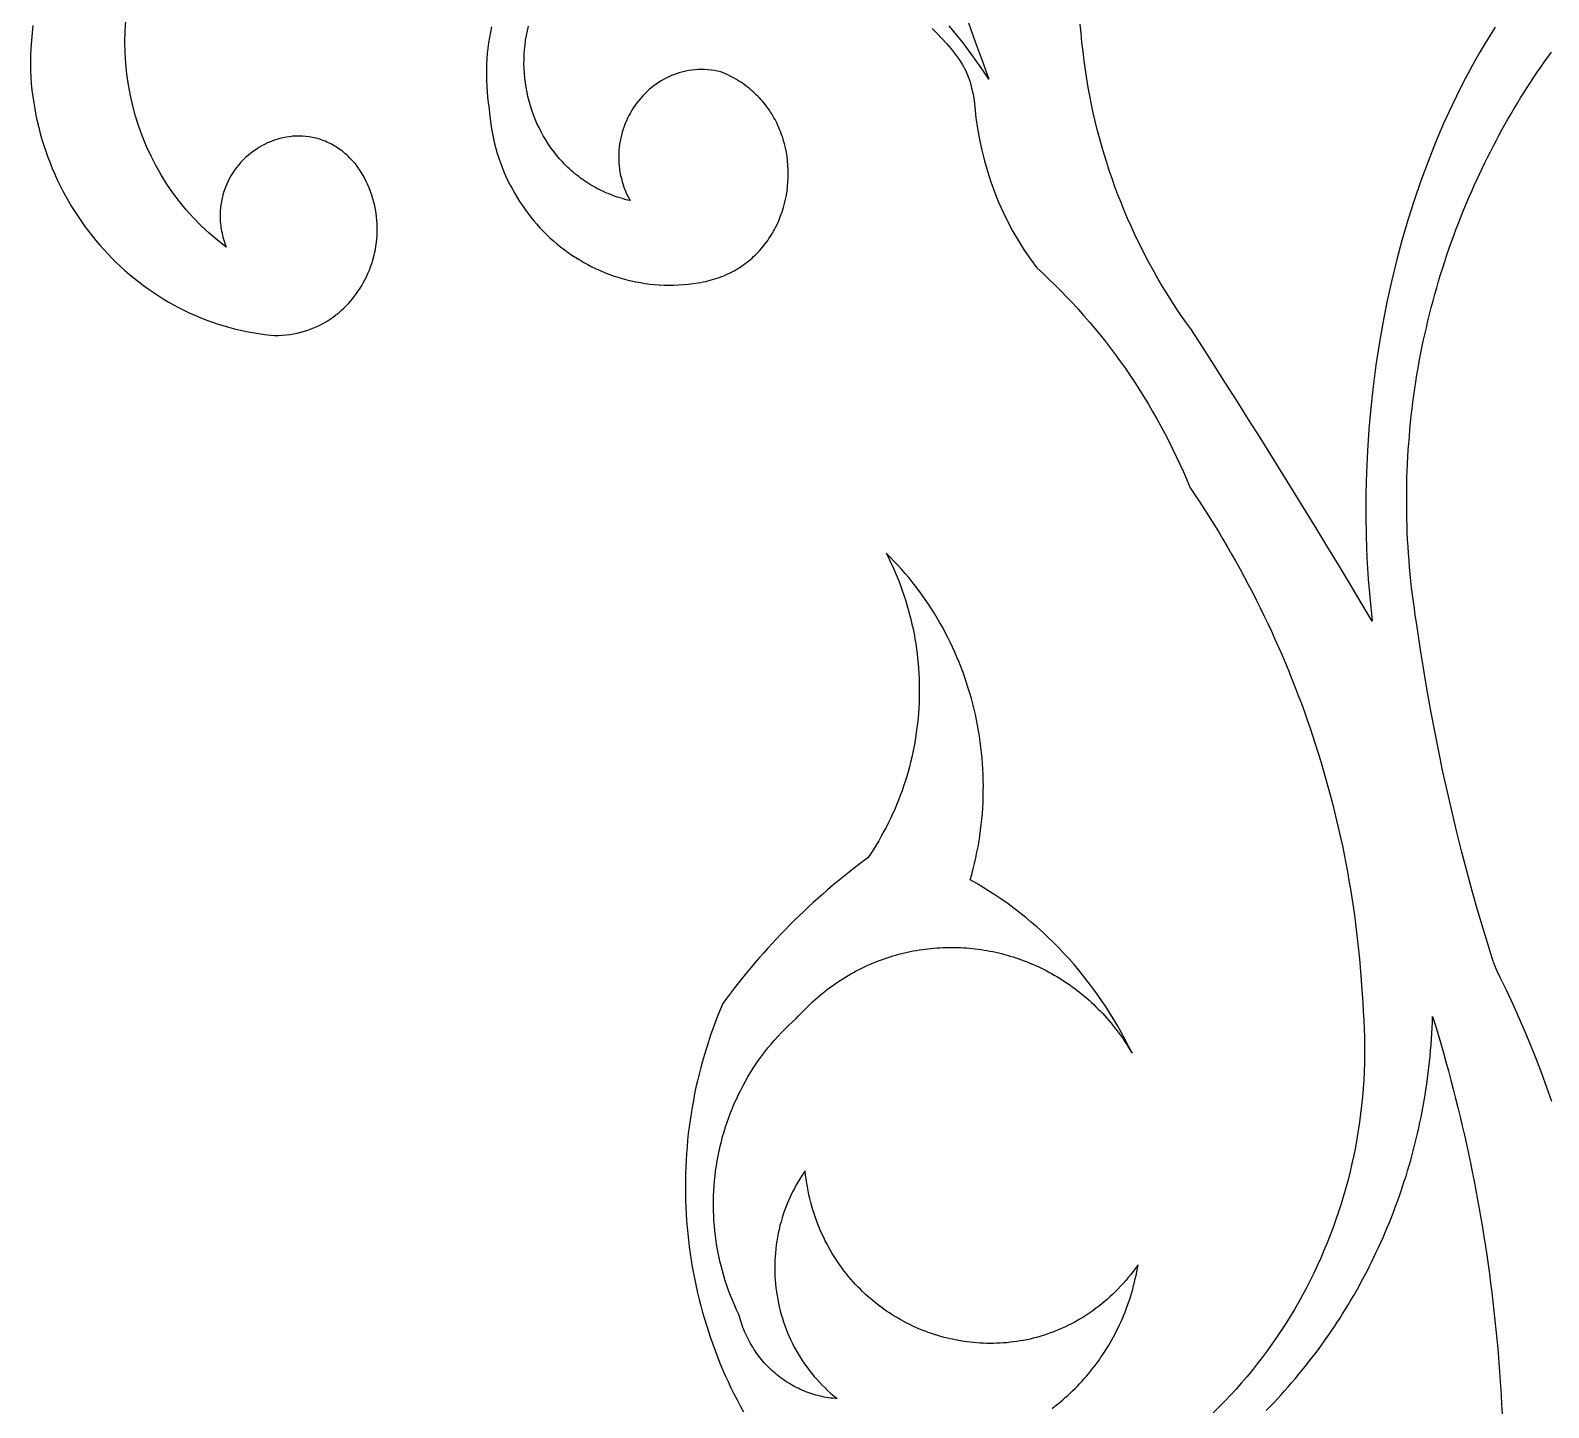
# Model space of a CAD drawing. Extents: x -425 to 425, y -1100 to 1100.
# Drawn here: x -201.5 to 75.6, y 27.7 to 279.1 of the extents above; entities that cross this region are included whole.
import ezdxf

# ---------------------------------------------------------------- set-up
doc = ezdxf.new("R2010")
doc.units = 0
doc.layers.add('LAYER_1', color=18, linetype='CONTINUOUS')

msp = doc.modelspace()

# ---------------------------------------------------------------- linework, layer by layer
at = {"layer": 'LAYER_1'}
for points in [[(-201.06, 280.02), (-201.21, 278.66), (-201.33, 277.28), (-201.42, 275.9), (-201.48, 274.52), (-201.51, 273.12), (-201.52, 272.42), (-201.51, 271.72), (-201.44, 270.55), (-201.35, 269.37), (-201.23, 268.21), (-201.08, 267.05), (-200.91, 265.91), (-200.72, 264.77), (-200.5, 263.64), (-200.26, 262.52), (-199.99, 261.4), (-199.71, 260.3), (-199.4, 259.21), (-199.06, 258.13), (-198.71, 257.05), (-198.33, 255.99), (-197.93, 254.94), (-197.51, 253.9), (-197.07, 252.88), (-196.61, 251.86), (-196.13, 250.86), (-195.63, 249.87), (-195.1, 248.89), (-194.56, 247.93), (-194, 246.98), (-193.42, 246.05), (-192.82, 245.12), (-192.2, 244.22), (-191.57, 243.32), (-190.91, 242.45), (-190.24, 241.58), (-189.55, 240.74), (-188.84, 239.91), (-188.12, 239.09), (-187.38, 238.3), (-186.62, 237.52), (-185.85, 236.75), (-185.06, 236.01), (-184.26, 235.28), (-183.44, 234.57), (-182.6, 233.88), (-181.75, 233.2), (-180.89, 232.55), (-180.01, 231.92), (-179.12, 231.3), (-178.22, 230.71), (-177.3, 230.13), (-176.37, 229.58), (-175.42, 229.04), (-174.46, 228.53), (-173.49, 228.04), (-172.51, 227.57), (-171.52, 227.12), (-170.51, 226.7), (-169.5, 226.3), (-168.47, 225.92), (-167.44, 225.56), (-166.39, 225.23), (-165.33, 224.92), (-164.26, 224.64), (-163.19, 224.38), (-162.1, 224.14), (-161, 223.93), (-159.9, 223.75), (-158.79, 223.59), (-157.67, 223.46), (-156.94, 223.43), (-156.23, 223.43), (-155.52, 223.46), (-154.83, 223.52), (-154.14, 223.6), (-153.47, 223.71), (-152.8, 223.84), (-152.15, 224), (-151.51, 224.18), (-150.88, 224.38), (-150.26, 224.61), (-149.65, 224.85), (-149.05, 225.12), (-148.47, 225.41), (-147.9, 225.72), (-147.34, 226.05), (-146.8, 226.4), (-146.27, 226.77), (-145.76, 227.16), (-145.25, 227.56), (-144.77, 227.98), (-144.3, 228.42), (-143.84, 228.87), (-143.4, 229.34), (-142.97, 229.83), (-142.57, 230.32), (-142.17, 230.83), (-141.8, 231.36), (-141.44, 231.89), (-141.1, 232.44), (-140.77, 233), (-140.46, 233.57), (-140.18, 234.15), (-139.91, 234.74), (-139.65, 235.34), (-139.42, 235.95), (-139.21, 236.57), (-139.01, 237.19), (-138.84, 237.82), (-138.69, 238.46), (-138.55, 239.1), (-138.44, 239.75), (-138.35, 240.4), (-138.28, 241.06), (-138.23, 241.72), (-138.2, 242.38), (-138.2, 243.05), (-138.22, 243.72), (-138.26, 244.39), (-138.32, 245.06), (-138.41, 245.72), (-138.52, 246.39), (-138.65, 247.06), (-138.81, 247.73), (-138.99, 248.39), (-139.2, 249.06), (-139.43, 249.71), (-139.69, 250.37), (-139.97, 251.02), (-140.28, 251.67), (-140.62, 252.31), (-140.98, 252.94), (-141.37, 253.57), (-141.79, 254.19), (-142.02, 254.49), (-142.27, 254.79), (-142.51, 255.08), (-142.76, 255.35), (-143.01, 255.62), (-143.27, 255.88), (-143.52, 256.13), (-143.78, 256.38), (-144.05, 256.61), (-144.31, 256.83), (-144.58, 257.05), (-144.85, 257.26), (-145.13, 257.45), (-145.4, 257.64), (-145.68, 257.83), (-145.96, 258), (-146.24, 258.16), (-146.53, 258.32), (-146.81, 258.47), (-147.1, 258.61), (-147.39, 258.74), (-147.68, 258.87), (-147.97, 258.98), (-148.26, 259.09), (-148.55, 259.19), (-148.85, 259.29), (-149.15, 259.37), (-149.44, 259.45), (-150.04, 259.58), (-150.64, 259.69), (-151.23, 259.76), (-151.83, 259.81), (-152.43, 259.82), (-153.03, 259.81), (-153.63, 259.78), (-154.22, 259.71), (-154.81, 259.62), (-155.4, 259.51), (-155.98, 259.37), (-156.55, 259.2), (-157.12, 259.01), (-157.68, 258.8), (-158.23, 258.56), (-158.77, 258.3), (-159.3, 258.02), (-159.82, 257.71), (-160.33, 257.39), (-160.82, 257.05), (-161.31, 256.68), (-161.78, 256.29), (-162.23, 255.89), (-162.67, 255.47), (-163.09, 255.03), (-163.49, 254.57), (-163.87, 254.09), (-164.24, 253.6), (-164.59, 253.09), (-164.91, 252.56), (-165.21, 252.02), (-165.5, 251.47), (-165.75, 250.9), (-165.99, 250.32), (-166.2, 249.72), (-166.38, 249.12), (-166.53, 248.49), (-166.66, 247.86), (-166.72, 247.54), (-166.76, 247.22), (-166.8, 246.89), (-166.84, 246.57), (-166.86, 246.23), (-166.88, 245.9), (-166.89, 245.56), (-166.89, 245.23), (-166.88, 244.89), (-166.87, 244.54), (-166.85, 244.2), (-166.82, 243.85), (-166.78, 243.5), (-166.73, 243.15), (-166.68, 242.8), (-166.61, 242.44), (-166.54, 242.09), (-166.46, 241.73), (-166.37, 241.37), (-166.27, 241.01), (-166.16, 240.64), (-166.04, 240.28), (-165.92, 239.91), (-165.78, 239.55), (-167.38, 240.79), (-168.9, 242.09), (-170.36, 243.45), (-171.75, 244.87), (-173.07, 246.34), (-174.32, 247.87), (-175.5, 249.44), (-176.61, 251.06), (-177.64, 252.72), (-178.61, 254.43), (-179.5, 256.17), (-180.31, 257.94), (-181.06, 259.75), (-181.72, 261.58), (-182.31, 263.45), (-182.82, 265.33), (-183.26, 267.24), (-183.62, 269.16), (-183.9, 271.1), (-184.1, 273.06), (-184.22, 275.02), (-184.26, 276.99), (-184.22, 278.96), (-184.1, 280.94)], [(-117.34, 279.74), (-117.54, 278.79), (-117.72, 277.83), (-117.88, 276.87), (-118.01, 275.9), (-118.12, 274.92), (-118.2, 273.93), (-118.26, 272.94), (-118.3, 271.95), (-118.3, 270.95), (-118.28, 269.94), (-118.24, 268.93), (-118.17, 267.92), (-118.07, 266.9), (-117.94, 265.88), (-117.79, 264.85), (-117.72, 263.91), (-117.62, 262.97), (-117.5, 262.04), (-117.35, 261.12), (-117.19, 260.21), (-117, 259.31), (-116.79, 258.42), (-116.56, 257.54), (-116.3, 256.66), (-116.03, 255.8), (-115.73, 254.95), (-115.42, 254.12), (-115.09, 253.29), (-114.73, 252.47), (-114.36, 251.67), (-113.97, 250.88), (-113.55, 250.1), (-113.13, 249.34), (-112.68, 248.59), (-112.22, 247.85), (-111.73, 247.13), (-111.24, 246.42), (-110.72, 245.72), (-110.19, 245.04), (-109.64, 244.37), (-109.08, 243.72), (-108.51, 243.09), (-107.91, 242.47), (-107.31, 241.86), (-106.69, 241.27), (-106.05, 240.7), (-105.41, 240.15), (-104.75, 239.61), (-104.07, 239.09), (-103.39, 238.59), (-102.69, 238.11), (-101.98, 237.64), (-101.26, 237.2), (-100.53, 236.77), (-99.79, 236.36), (-99.03, 235.97), (-98.27, 235.6), (-97.5, 235.25), (-96.72, 234.92), (-95.93, 234.62), (-95.13, 234.33), (-94.32, 234.06), (-93.5, 233.82), (-92.68, 233.59), (-91.85, 233.39), (-91.01, 233.21), (-90.17, 233.06), (-89.32, 232.92), (-88.46, 232.81), (-87.6, 232.72), (-86.73, 232.66), (-85.86, 232.62), (-84.98, 232.61), (-84.1, 232.61), (-83.22, 232.65), (-82.33, 232.71), (-81.43, 232.79), (-80.54, 232.9), (-79.64, 233.04), (-79.19, 233.11), (-78.74, 233.19), (-78.3, 233.28), (-77.86, 233.38), (-77.43, 233.49), (-77, 233.61), (-76.58, 233.73), (-76.17, 233.86), (-75.77, 234.01), (-75.37, 234.16), (-74.97, 234.31), (-74.58, 234.48), (-74.2, 234.65), (-73.83, 234.83), (-73.46, 235.02), (-73.1, 235.22), (-72.74, 235.42), (-72.39, 235.63), (-72.04, 235.85), (-71.71, 236.07), (-71.38, 236.3), (-71.05, 236.54), (-70.73, 236.78), (-70.42, 237.03), (-70.11, 237.29), (-69.81, 237.55), (-69.52, 237.82), (-69.24, 238.09), (-68.96, 238.37), (-68.68, 238.65), (-68.41, 238.94), (-68.15, 239.23), (-67.9, 239.53), (-67.65, 239.84), (-67.41, 240.15), (-67.18, 240.46), (-66.95, 240.78), (-66.73, 241.1), (-66.51, 241.43), (-66.3, 241.76), (-66.1, 242.1), (-65.91, 242.44), (-65.72, 242.78), (-65.54, 243.13), (-65.19, 243.83), (-64.88, 244.55), (-64.59, 245.27), (-64.32, 246.01), (-64.09, 246.76), (-63.88, 247.52), (-63.7, 248.28), (-63.55, 249.05), (-63.42, 249.83), (-63.32, 250.61), (-63.25, 251.39), (-63.21, 252.18), (-63.2, 252.97), (-63.21, 253.75), (-63.25, 254.54), (-63.32, 255.32), (-63.42, 256.11), (-63.55, 256.88), (-63.71, 257.65), (-63.89, 258.42), (-63.99, 258.8), (-64.11, 259.18), (-64.22, 259.56), (-64.35, 259.93), (-64.48, 260.3), (-64.62, 260.67), (-64.77, 261.04), (-64.92, 261.4), (-65.09, 261.76), (-65.25, 262.12), (-65.43, 262.47), (-65.62, 262.82), (-65.81, 263.17), (-66.01, 263.52), (-66.21, 263.86), (-66.43, 264.19), (-66.65, 264.53), (-66.88, 264.86), (-67.11, 265.18), (-67.36, 265.5), (-67.61, 265.82), (-67.87, 266.13), (-68.13, 266.44), (-68.41, 266.74), (-68.69, 267.03), (-68.98, 267.32), (-69.28, 267.61), (-69.58, 267.89), (-69.89, 268.17), (-70.21, 268.44), (-70.54, 268.7), (-70.87, 268.96), (-71.22, 269.21), (-71.57, 269.46), (-71.93, 269.7), (-72.29, 269.93), (-72.67, 270.15), (-73.05, 270.37), (-73.44, 270.59), (-73.83, 270.79), (-74.24, 270.99), (-74.65, 271.18), (-75.07, 271.37), (-75.5, 271.54), (-76.1, 271.68), (-76.71, 271.78), (-77.3, 271.87), (-77.89, 271.92), (-78.48, 271.96), (-79.06, 271.97), (-79.63, 271.95), (-80.2, 271.92), (-80.76, 271.86), (-81.32, 271.78), (-81.87, 271.68), (-82.41, 271.56), (-82.94, 271.42), (-83.46, 271.26), (-83.98, 271.07), (-84.49, 270.87), (-84.98, 270.66), (-85.47, 270.42), (-85.95, 270.16), (-86.42, 269.89), (-86.88, 269.61), (-87.32, 269.3), (-87.76, 268.98), (-88.19, 268.65), (-88.6, 268.3), (-89, 267.93), (-89.39, 267.56), (-89.76, 267.16), (-90.13, 266.76), (-90.48, 266.34), (-90.81, 265.91), (-91.13, 265.47), (-91.44, 265.02), (-91.73, 264.56), (-92.01, 264.09), (-92.27, 263.61), (-92.52, 263.12), (-92.75, 262.62), (-92.96, 262.11), (-93.16, 261.59), (-93.34, 261.07), (-93.51, 260.54), (-93.65, 260), (-93.78, 259.46), (-93.89, 258.91), (-93.98, 258.36), (-94.05, 257.8), (-94.1, 257.23), (-94.14, 256.67), (-94.15, 256.1), (-94.14, 255.53), (-94.12, 254.95), (-94.07, 254.38), (-94, 253.8), (-93.91, 253.22), (-93.8, 252.64), (-93.66, 252.06), (-93.51, 251.48), (-93.33, 250.9), (-93.12, 250.33), (-92.9, 249.75), (-92.64, 249.18), (-92.37, 248.61), (-92.07, 248.04), (-92.54, 248.15), (-93, 248.27), (-93.45, 248.4), (-93.9, 248.53), (-94.35, 248.67), (-94.79, 248.82), (-95.22, 248.98), (-95.65, 249.14), (-96.08, 249.31), (-96.49, 249.49), (-96.91, 249.68), (-97.32, 249.87), (-97.72, 250.07), (-98.12, 250.28), (-98.51, 250.49), (-98.9, 250.71), (-99.28, 250.93), (-99.66, 251.17), (-100.03, 251.4), (-100.39, 251.65), (-100.75, 251.9), (-101.11, 252.16), (-101.45, 252.42), (-101.8, 252.69), (-102.14, 252.96), (-102.47, 253.24), (-102.79, 253.53), (-103.12, 253.82), (-103.43, 254.11), (-103.74, 254.41), (-104.04, 254.72), (-104.34, 255.03), (-104.92, 255.67), (-105.48, 256.32), (-106.01, 257), (-106.52, 257.69), (-107, 258.39), (-107.46, 259.12), (-107.9, 259.85), (-108.31, 260.6), (-108.69, 261.37), (-109.06, 262.14), (-109.39, 262.93), (-109.71, 263.73), (-109.99, 264.54), (-110.25, 265.36), (-110.49, 266.18), (-110.7, 267.02), (-110.88, 267.86), (-111.04, 268.7), (-111.17, 269.55), (-111.28, 270.41), (-111.35, 271.27), (-111.4, 272.13), (-111.43, 272.99), (-111.42, 273.86), (-111.39, 274.72), (-111.33, 275.59), (-111.24, 276.45), (-111.13, 277.31), (-110.98, 278.17), (-110.81, 279.03), (-110.61, 279.88)], [(-30.29, 280.5), (-29.08, 277.05), (-27.84, 273.62), (-26.59, 270.19), (-27.34, 271.33), (-28.1, 272.45), (-28.88, 273.56), (-29.67, 274.66), (-30.48, 275.75), (-31.3, 276.82), (-32.14, 277.88), (-32.99, 278.92), (-33.86, 279.96)], [(65.82, 279.73), (64.87, 278.22), (63.94, 276.69), (63.03, 275.15), (62.13, 273.58), (61.26, 271.99), (60.4, 270.39), (59.57, 268.77), (57.95, 265.47), (56.41, 262.11), (54.95, 258.68), (53.56, 255.2), (52.25, 251.67), (51.02, 248.08), (49.87, 244.44), (48.8, 240.76), (47.81, 237.04), (46.89, 233.29), (46.06, 229.5), (45.31, 225.68), (44.63, 221.84), (44.04, 217.98), (43.53, 214.09), (43.1, 210.2), (42.76, 206.29), (42.49, 202.38), (42.31, 198.46), (42.21, 194.54), (42.2, 190.63), (42.26, 186.73), (42.42, 182.83), (42.65, 178.95), (42.97, 175.09), (43.38, 171.26), (41.37, 174.63), (39.35, 178), (37.32, 181.36), (35.28, 184.72), (33.24, 188.08), (31.19, 191.42), (29.13, 194.77), (27.07, 198.1), (24.99, 201.44), (22.91, 204.76), (20.82, 208.08), (18.72, 211.4), (16.61, 214.71), (14.5, 218.02), (12.38, 221.32), (10.25, 224.61), (9.35, 225.87), (8.46, 227.15), (7.59, 228.43), (6.75, 229.73), (5.92, 231.05), (5.11, 232.37), (4.32, 233.71), (3.55, 235.06), (2.8, 236.42), (2.07, 237.79), (1.36, 239.17), (0.68, 240.56), (0.01, 241.96), (-0.64, 243.38), (-1.27, 244.8), (-1.88, 246.23), (-2.47, 247.67), (-3.03, 249.12), (-3.58, 250.58), (-4.1, 252.05), (-4.61, 253.53), (-5.09, 255.01), (-5.55, 256.5), (-5.99, 258.01), (-6.41, 259.51), (-6.81, 261.03), (-7.19, 262.55), (-7.54, 264.08), (-7.87, 265.61), (-8.18, 267.16), (-8.47, 268.7), (-8.74, 270.26), (-8.98, 271.92), (-9.2, 273.59), (-9.4, 275.26), (-9.6, 276.93), (-9.77, 278.61), (-9.93, 280.28)], [(-36.92, 279.45), (-36.02, 278.55), (-35.15, 277.63), (-34.31, 276.7), (-33.5, 275.75), (-32.73, 274.78), (-32, 273.8), (-31.68, 273.34), (-31.38, 272.86), (-30.86, 271.86), (-30.41, 270.81), (-30.03, 269.72), (-29.73, 268.6), (-29.48, 267.47), (-29.3, 266.32), (-29.17, 265.19), (-28.96, 263.18), (-28.67, 261.19), (-28.32, 259.21), (-27.9, 257.25), (-27.41, 255.31), (-26.86, 253.39), (-26.24, 251.49), (-25.56, 249.62), (-24.81, 247.77), (-24, 245.95), (-23.12, 244.17), (-22.19, 242.41), (-21.19, 240.69), (-20.14, 239.01), (-19.02, 237.36), (-17.84, 235.75), (-16.71, 234.71), (-15.6, 233.66), (-14.5, 232.6), (-13.42, 231.51), (-12.35, 230.41), (-11.29, 229.3), (-10.26, 228.17), (-9.24, 227.03), (-8.23, 225.87), (-7.24, 224.7), (-6.27, 223.51), (-5.32, 222.31), (-4.38, 221.09), (-3.45, 219.86), (-2.55, 218.62), (-1.66, 217.37), (-0.79, 216.1), (0.06, 214.81), (0.9, 213.52), (1.72, 212.21), (2.52, 210.89), (3.3, 209.56), (4.07, 208.22), (4.82, 206.86), (5.54, 205.5), (6.25, 204.12), (6.95, 202.73), (7.62, 201.33), (8.27, 199.92), (8.91, 198.49), (9.52, 197.06), (10.12, 195.62), (11.01, 194.3), (11.89, 192.98), (12.76, 191.65), (13.61, 190.31), (14.46, 188.96), (15.29, 187.61), (16.11, 186.25), (16.91, 184.88), (17.71, 183.5), (18.49, 182.12), (19.26, 180.74), (20.02, 179.34), (20.76, 177.94), (21.5, 176.53), (22.22, 175.12), (22.92, 173.7), (23.62, 172.27), (24.3, 170.84), (24.97, 169.4), (25.63, 167.96), (26.28, 166.51), (26.91, 165.05), (27.53, 163.59), (28.14, 162.12), (28.73, 160.65), (29.32, 159.17), (29.88, 157.69), (30.44, 156.2), (30.99, 154.71), (31.52, 153.21), (32.03, 151.71), (32.54, 150.2), (33.03, 148.69), (33.51, 147.17), (33.98, 145.65), (34.43, 144.13), (34.87, 142.6), (35.3, 141.06), (35.71, 139.52), (36.11, 137.98), (36.5, 136.43), (36.88, 134.88), (37.24, 133.33), (37.58, 131.77), (37.92, 130.21), (38.24, 128.65), (38.55, 127.08), (38.84, 125.51), (39.12, 123.93), (39.39, 122.35), (39.65, 120.77), (39.89, 119.19), (40.11, 117.6), (40.33, 116.01), (40.53, 114.42), (40.71, 112.83), (40.89, 111.23), (41.05, 109.63), (41.19, 108.03), (41.32, 106.42), (41.44, 104.82), (41.54, 103.21), (41.63, 101.6), (41.71, 99.99), (41.82, 98.41), (41.89, 96.84), (41.95, 95.27), (41.97, 93.7), (41.97, 92.14), (41.95, 90.58), (41.89, 89.02), (41.82, 87.47), (41.72, 85.92), (41.59, 84.38), (41.44, 82.84), (41.26, 81.31), (41.06, 79.78), (40.83, 78.26), (40.58, 76.74), (40.3, 75.24), (40, 73.73), (39.68, 72.24), (39.33, 70.75), (38.96, 69.27), (38.57, 67.8), (38.15, 66.33), (37.71, 64.88), (37.24, 63.43), (36.75, 61.99), (36.24, 60.57), (35.71, 59.15), (35.15, 57.74), (34.57, 56.34), (33.97, 54.96), (33.35, 53.58), (32.71, 52.21), (32.04, 50.86), (31.35, 49.52), (30.64, 48.19), (29.91, 46.87), (29.16, 45.57), (28.38, 44.28), (27.59, 43), (26.77, 41.74), (25.93, 40.49), (25.08, 39.25), (24.2, 38.03), (23.3, 36.83), (22.38, 35.63), (21.45, 34.46), (20.49, 33.3), (19.51, 32.16), (18.52, 31.03), (17.5, 29.92), (16.46, 28.82), (15.41, 27.75), (14.34, 26.69)], [(76.13, 83.55), (75.24, 86.12), (74.32, 88.69), (73.35, 91.24), (72.35, 93.77), (71.31, 96.29), (70.22, 98.79), (69.1, 101.27), (67.93, 103.74), (66.73, 106.19), (66.19, 107.34), (65.71, 108.51), (65.27, 109.71), (64.87, 110.92), (63.78, 114.53), (62.71, 118.14), (61.69, 121.77), (60.7, 125.41), (59.74, 129.06), (58.83, 132.72), (57.94, 136.39), (57.1, 140.07), (56.29, 143.75), (55.52, 147.45), (54.78, 151.15), (54.08, 154.87), (53.42, 158.58), (52.79, 162.31), (52.2, 166.05), (51.64, 169.79), (51.44, 171.04), (51.24, 172.29), (51.06, 173.55), (50.88, 174.8), (50.72, 176.06), (50.57, 177.32), (50.43, 178.58), (50.31, 179.83), (50.19, 181.09), (50.09, 182.35), (50, 183.61), (49.91, 184.87), (49.84, 186.13), (49.78, 187.39), (49.74, 188.65), (49.7, 189.91), (49.68, 191.17), (49.66, 192.43), (49.66, 193.69), (49.67, 194.95), (49.69, 196.21), (49.72, 197.47), (49.76, 198.73), (49.82, 199.98), (49.88, 201.24), (49.96, 202.49), (50.05, 203.75), (50.15, 205), (50.26, 206.25), (50.38, 207.5), (50.51, 208.75), (50.66, 210), (50.81, 211.25), (50.98, 212.49), (51.15, 213.74), (51.34, 214.98), (51.54, 216.22), (51.75, 217.46), (51.97, 218.69), (52.21, 219.93), (52.45, 221.16), (52.7, 222.39), (52.97, 223.62), (53.25, 224.84), (53.54, 226.06), (53.83, 227.28), (54.14, 228.5), (54.47, 229.72), (54.8, 230.93), (55.14, 232.14), (55.49, 233.34), (55.86, 234.55), (56.23, 235.75), (56.62, 236.94), (57.02, 238.14), (57.43, 239.33), (57.85, 240.51), (58.28, 241.7), (58.72, 242.87), (59.17, 244.05), (59.63, 245.22), (60.11, 246.39), (60.59, 247.55), (61.09, 248.71), (61.54, 249.76), (62, 250.8), (62.47, 251.84), (62.94, 252.87), (63.43, 253.9), (63.92, 254.92), (64.42, 255.93), (64.93, 256.95), (65.45, 257.95), (65.97, 258.95), (66.5, 259.95), (67.04, 260.94), (67.59, 261.93), (68.15, 262.91), (68.71, 263.88), (69.28, 264.85), (69.86, 265.82), (70.45, 266.78), (71.05, 267.73), (71.65, 268.68), (72.26, 269.62), (72.88, 270.56), (73.5, 271.49), (74.14, 272.41), (74.78, 273.33), (75.42, 274.24), (76.08, 275.15)], [(-15.04, 27.53), (-14.55, 27.91), (-14.07, 28.29), (-13.59, 28.68), (-13.12, 29.07), (-12.66, 29.48), (-12.2, 29.89), (-11.74, 30.3), (-11.3, 30.73), (-10.86, 31.16), (-10.43, 31.6), (-10, 32.04), (-9.58, 32.49), (-9.17, 32.95), (-8.76, 33.42), (-8.37, 33.89), (-7.98, 34.37), (-7.59, 34.85), (-7.21, 35.34), (-6.84, 35.84), (-6.48, 36.34), (-6.13, 36.85), (-5.78, 37.36), (-5.44, 37.88), (-5.11, 38.4), (-4.78, 38.93), (-4.47, 39.47), (-4.16, 40.01), (-3.86, 40.56), (-3.56, 41.11), (-3.28, 41.66), (-3, 42.23), (-2.73, 42.79), (-2.47, 43.36), (-2.22, 43.94), (-1.98, 44.52), (-1.74, 45.1), (-1.52, 45.69), (-1.3, 46.29), (-1.09, 46.88), (-0.89, 47.48), (-0.69, 48.09), (-0.51, 48.7), (-0.34, 49.31), (-0.17, 49.93), (-0.02, 50.55), (0.13, 51.18), (0.27, 51.8), (0.4, 52.44), (0.52, 53.07), (0.63, 53.71), (0.19, 53.11), (-0.25, 52.53), (-0.69, 51.96), (-1.15, 51.4), (-1.61, 50.86), (-2.08, 50.32), (-2.56, 49.81), (-3.04, 49.3), (-3.52, 48.81), (-4.02, 48.33), (-4.52, 47.87), (-5.02, 47.42), (-5.54, 46.98), (-6.05, 46.55), (-6.58, 46.14), (-7.1, 45.74), (-7.63, 45.35), (-8.17, 44.97), (-8.71, 44.61), (-9.26, 44.26), (-9.81, 43.92), (-10.37, 43.6), (-10.93, 43.28), (-11.49, 42.98), (-12.05, 42.7), (-12.62, 42.42), (-13.2, 42.16), (-13.78, 41.91), (-14.36, 41.67), (-14.94, 41.44), (-15.52, 41.23), (-16.11, 41.03), (-16.7, 40.84), (-17.29, 40.66), (-17.89, 40.49), (-18.49, 40.34), (-19.08, 40.19), (-19.69, 40.06), (-20.29, 39.94), (-20.89, 39.84), (-21.49, 39.74), (-22.1, 39.66), (-22.7, 39.59), (-23.31, 39.52), (-23.92, 39.47), (-24.53, 39.44), (-25.13, 39.41), (-25.74, 39.39), (-26.35, 39.39), (-26.96, 39.4), (-27.56, 39.42), (-28.17, 39.45), (-28.77, 39.49), (-29.38, 39.54), (-29.98, 39.6), (-30.58, 39.67), (-31.18, 39.76), (-31.78, 39.85), (-32.38, 39.96), (-32.97, 40.08), (-33.57, 40.21), (-34.16, 40.35), (-34.75, 40.49), (-35.33, 40.65), (-35.92, 40.82), (-36.5, 41.01), (-37.07, 41.2), (-37.65, 41.4), (-38.22, 41.61), (-38.78, 41.83), (-39.35, 42.07), (-39.91, 42.31), (-40.46, 42.56), (-41.01, 42.83), (-41.56, 43.1), (-42.1, 43.38), (-42.64, 43.68), (-43.17, 43.98), (-43.7, 44.3), (-44.23, 44.62), (-44.74, 44.95), (-45.26, 45.3), (-45.76, 45.65), (-46.26, 46.01), (-46.76, 46.38), (-47.25, 46.77), (-47.73, 47.16), (-48.21, 47.56), (-48.68, 47.97), (-49.14, 48.39), (-49.59, 48.82), (-50.04, 49.26), (-50.48, 49.7), (-50.92, 50.16), (-51.35, 50.63), (-51.76, 51.1), (-52.18, 51.59), (-52.58, 52.08), (-52.97, 52.58), (-53.36, 53.1), (-53.74, 53.62), (-54.11, 54.15), (-54.47, 54.68), (-54.82, 55.23), (-55.16, 55.79), (-55.49, 56.35), (-55.82, 56.92), (-56.13, 57.51), (-56.44, 58.1), (-56.73, 58.7), (-57.01, 59.3), (-57.29, 59.92), (-57.55, 60.54), (-57.8, 61.18), (-58.04, 61.82), (-58.28, 62.47), (-58.5, 63.12), (-58.7, 63.79), (-58.9, 64.46), (-59.09, 65.14), (-59.26, 65.83), (-59.42, 66.53), (-59.57, 67.24), (-59.71, 67.95), (-59.84, 68.67), (-59.95, 69.4), (-60.05, 70.14), (-60.14, 70.88), (-60.56, 70.26), (-60.97, 69.63), (-61.36, 68.99), (-61.73, 68.35), (-62.09, 67.7), (-62.43, 67.04), (-62.75, 66.38), (-63.05, 65.71), (-63.34, 65.03), (-63.61, 64.36), (-63.86, 63.67), (-64.1, 62.99), (-64.32, 62.29), (-64.52, 61.6), (-64.71, 60.9), (-64.88, 60.2), (-65.03, 59.49), (-65.17, 58.79), (-65.29, 58.08), (-65.39, 57.37), (-65.48, 56.66), (-65.55, 55.95), (-65.6, 55.23), (-65.64, 54.52), (-65.66, 53.8), (-65.67, 53.09), (-65.66, 52.38), (-65.63, 51.66), (-65.59, 50.95), (-65.53, 50.24), (-65.45, 49.54), (-65.36, 48.83), (-65.25, 48.13), (-65.13, 47.43), (-64.99, 46.73), (-64.83, 46.04), (-64.66, 45.35), (-64.48, 44.66), (-64.27, 43.98), (-64.06, 43.3), (-63.82, 42.63), (-63.58, 41.96), (-63.31, 41.3), (-63.03, 40.65), (-62.74, 40), (-62.43, 39.36), (-62.1, 38.72), (-61.76, 38.09), (-61.4, 37.47), (-61.03, 36.86), (-60.65, 36.26), (-60.24, 35.66), (-59.83, 35.08), (-59.4, 34.5), (-58.95, 33.93), (-58.49, 33.37), (-58.01, 32.83), (-57.52, 32.29), (-57.02, 31.76), (-56.49, 31.25), (-55.96, 30.74), (-55.41, 30.25), (-54.85, 29.77), (-54.27, 29.3), (-54.67, 29.33), (-55.06, 29.37), (-55.46, 29.41), (-55.85, 29.47), (-56.24, 29.53), (-56.63, 29.6), (-57.01, 29.68), (-57.4, 29.76), (-57.78, 29.85), (-58.15, 29.95), (-58.53, 30.06), (-58.9, 30.18), (-59.27, 30.3), (-59.64, 30.43), (-60, 30.57), (-60.36, 30.71), (-60.72, 30.86), (-61.07, 31.02), (-61.42, 31.19), (-61.77, 31.36), (-62.11, 31.54), (-62.45, 31.73), (-62.78, 31.92), (-63.12, 32.12), (-63.44, 32.32), (-63.77, 32.54), (-64.09, 32.76), (-64.4, 32.98), (-64.71, 33.21), (-65.02, 33.45), (-65.32, 33.69), (-65.62, 33.94), (-65.91, 34.2), (-66.2, 34.46), (-66.48, 34.73), (-66.76, 35), (-67.04, 35.28), (-67.3, 35.56), (-67.57, 35.85), (-67.83, 36.15), (-68.08, 36.45), (-68.32, 36.75), (-68.57, 37.07), (-68.8, 37.38), (-69.03, 37.7), (-69.26, 38.03), (-69.48, 38.36), (-69.69, 38.7), (-69.9, 39.04), (-70.1, 39.38), (-70.29, 39.73), (-70.48, 40.09), (-70.66, 40.45), (-70.84, 40.81), (-71.01, 41.18), (-71.17, 41.55), (-71.33, 41.93), (-71.47, 42.31), (-71.62, 42.69), (-71.75, 43.08), (-71.88, 43.47), (-72, 43.87), (-72.11, 44.27), (-72.22, 44.67), (-72.63, 45.53), (-73.02, 46.4), (-73.39, 47.28), (-73.75, 48.16), (-74.08, 49.04), (-74.4, 49.93), (-74.69, 50.83), (-74.97, 51.72), (-75.22, 52.62), (-75.46, 53.53), (-75.68, 54.43), (-75.88, 55.34), (-76.06, 56.25), (-76.22, 57.17), (-76.37, 58.08), (-76.49, 59), (-76.6, 59.92), (-76.69, 60.84), (-76.76, 61.76), (-76.81, 62.67), (-76.84, 63.59), (-76.86, 64.51), (-76.85, 65.43), (-76.83, 66.35), (-76.79, 67.26), (-76.73, 68.18), (-76.66, 69.09), (-76.57, 70), (-76.45, 70.91), (-76.32, 71.81), (-76.18, 72.71), (-76.01, 73.61), (-75.83, 74.51), (-75.63, 75.4), (-75.41, 76.28), (-75.18, 77.16), (-74.92, 78.04), (-74.65, 78.91), (-74.37, 79.78), (-74.06, 80.63), (-73.74, 81.49), (-73.4, 82.33), (-73.05, 83.18), (-72.67, 84.01), (-72.29, 84.83), (-71.88, 85.65), (-71.46, 86.46), (-71.02, 87.26), (-70.56, 88.06), (-70.09, 88.84), (-69.6, 89.62), (-69.09, 90.38), (-68.57, 91.14), (-68.03, 91.88), (-67.47, 92.62), (-66.9, 93.34), (-66.31, 94.05), (-65.71, 94.76), (-65.09, 95.45), (-64.45, 96.13), (-63.8, 96.79), (-63.13, 97.45), (-62.44, 98.09), (-61.74, 98.71), (-61.33, 99.17), (-60.92, 99.62), (-60.5, 100.06), (-60.08, 100.49), (-59.65, 100.92), (-59.22, 101.33), (-58.78, 101.74), (-58.34, 102.14), (-57.89, 102.53), (-57.44, 102.91), (-56.99, 103.28), (-56.53, 103.65), (-56.07, 104.01), (-55.61, 104.35), (-55.14, 104.7), (-54.67, 105.03), (-54.19, 105.35), (-53.72, 105.67), (-53.23, 105.98), (-52.75, 106.28), (-52.26, 106.57), (-51.77, 106.85), (-51.28, 107.13), (-50.78, 107.39), (-50.28, 107.65), (-49.78, 107.9), (-49.27, 108.15), (-48.77, 108.38), (-48.26, 108.61), (-47.75, 108.83), (-47.23, 109.04), (-46.72, 109.24), (-46.2, 109.43), (-45.68, 109.62), (-45.16, 109.8), (-44.63, 109.97), (-44.11, 110.13), (-43.58, 110.28), (-43.05, 110.43), (-42.52, 110.57), (-41.99, 110.7), (-41.46, 110.82), (-40.93, 110.93), (-40.39, 111.04), (-39.86, 111.14), (-39.32, 111.23), (-38.78, 111.31), (-38.24, 111.38), (-37.7, 111.45), (-37.17, 111.51), (-36.63, 111.56), (-36.09, 111.6), (-35.54, 111.64), (-35, 111.66), (-34.46, 111.68), (-33.92, 111.69), (-33.38, 111.69), (-32.84, 111.69), (-32.3, 111.68), (-31.76, 111.66), (-31.22, 111.63), (-30.68, 111.59), (-30.14, 111.55), (-29.6, 111.5), (-29.07, 111.44), (-28.53, 111.37), (-27.99, 111.3), (-27.46, 111.21), (-26.92, 111.12), (-26.39, 111.02), (-25.86, 110.92), (-25.33, 110.8), (-24.8, 110.68), (-24.28, 110.55), (-23.75, 110.42), (-23.23, 110.27), (-22.7, 110.12), (-22.18, 109.96), (-21.67, 109.79), (-21.15, 109.62), (-20.64, 109.44), (-20.12, 109.24), (-19.61, 109.05), (-19.11, 108.84), (-18.6, 108.63), (-18.1, 108.41), (-17.6, 108.18), (-17.1, 107.94), (-16.61, 107.7), (-16.12, 107.45), (-15.63, 107.19), (-15.15, 106.92), (-14.66, 106.65), (-14.19, 106.37), (-13.71, 106.08), (-13.24, 105.78), (-12.77, 105.48), (-12.31, 105.17), (-11.84, 104.85), (-11.39, 104.52), (-10.93, 104.19), (-10.48, 103.85), (-10.04, 103.5), (-9.6, 103.14), (-9.16, 102.78), (-8.73, 102.41), (-8.3, 102.03), (-7.88, 101.64), (-7.46, 101.25), (-7.04, 100.85), (-6.63, 100.44), (-6.23, 100.03), (-5.82, 99.6), (-5.43, 99.17), (-5.04, 98.74), (-4.65, 98.29), (-4.27, 97.84), (-3.9, 97.38), (-3.53, 96.91), (-3.17, 96.44), (-2.81, 95.96), (-2.46, 95.47), (-2.11, 94.97), (-1.77, 94.47), (-1.43, 93.96), (-1.1, 93.44), (-0.78, 92.92), (-0.46, 92.39), (-1.08, 93.64), (-1.72, 94.89), (-2.39, 96.12), (-3.07, 97.33), (-3.78, 98.53), (-4.5, 99.71), (-5.25, 100.87), (-6.02, 102.02), (-6.81, 103.16), (-7.62, 104.27), (-8.45, 105.37), (-9.29, 106.45), (-10.16, 107.52), (-11.05, 108.57), (-11.95, 109.59), (-12.88, 110.6), (-13.82, 111.59), (-14.78, 112.57), (-15.76, 113.52), (-16.76, 114.45), (-17.77, 115.37), (-18.8, 116.26), (-19.85, 117.13), (-20.91, 117.98), (-21.99, 118.82), (-23.09, 119.63), (-24.2, 120.41), (-25.33, 121.18), (-26.47, 121.92), (-27.62, 122.65), (-28.8, 123.35), (-29.98, 124.02), (-29.7, 125.02), (-29.44, 126.03), (-29.2, 127.03), (-28.97, 128.04), (-28.76, 129.05), (-28.57, 130.06), (-28.39, 131.07), (-28.24, 132.09), (-28.1, 133.1), (-27.97, 134.11), (-27.87, 135.13), (-27.78, 136.15), (-27.71, 137.16), (-27.65, 138.18), (-27.62, 139.19), (-27.6, 140.2), (-27.59, 141.22), (-27.61, 142.23), (-27.64, 143.24), (-27.68, 144.25), (-27.75, 145.26), (-27.83, 146.26), (-27.92, 147.26), (-28.03, 148.26), (-28.16, 149.26), (-28.31, 150.26), (-28.47, 151.25), (-28.65, 152.24), (-28.84, 153.22), (-29.05, 154.2), (-29.28, 155.18), (-29.52, 156.15), (-29.78, 157.12), (-30.05, 158.08), (-30.34, 159.04), (-30.65, 159.99), (-30.97, 160.94), (-31.3, 161.88), (-31.65, 162.82), (-32.02, 163.75), (-32.41, 164.67), (-32.8, 165.59), (-33.22, 166.5), (-33.65, 167.41), (-34.09, 168.3), (-34.55, 169.19), (-35.02, 170.07), (-35.51, 170.95), (-36.02, 171.81), (-36.54, 172.67), (-37.07, 173.52), (-37.62, 174.36), (-38.19, 175.19), (-38.76, 176.01), (-39.36, 176.83), (-39.96, 177.63), (-40.59, 178.42), (-41.22, 179.2), (-41.88, 179.98), (-42.54, 180.74), (-43.22, 181.49), (-43.91, 182.23), (-44.62, 182.96), (-45.35, 183.68), (-44.92, 182.85), (-44.52, 182.01), (-44.13, 181.17), (-43.75, 180.32), (-43.39, 179.47), (-43.05, 178.61), (-42.72, 177.75), (-42.4, 176.88), (-42.1, 176.01), (-41.82, 175.14), (-41.55, 174.26), (-41.3, 173.38), (-41.06, 172.5), (-40.83, 171.61), (-40.63, 170.72), (-40.43, 169.83), (-40.25, 168.93), (-40.09, 168.03), (-39.94, 167.13), (-39.81, 166.23), (-39.69, 165.33), (-39.59, 164.43), (-39.5, 163.52), (-39.43, 162.62), (-39.37, 161.71), (-39.33, 160.8), (-39.3, 159.9), (-39.29, 158.99), (-39.29, 158.08), (-39.31, 157.17), (-39.34, 156.27), (-39.38, 155.36), (-39.45, 154.46), (-39.52, 153.55), (-39.61, 152.65), (-39.72, 151.75), (-39.84, 150.85), (-39.98, 149.96), (-40.13, 149.06), (-40.29, 148.17), (-40.47, 147.28), (-40.67, 146.4), (-40.88, 145.51), (-41.1, 144.63), (-41.34, 143.76), (-41.59, 142.88), (-41.86, 142.01), (-42.15, 141.15), (-42.44, 140.29), (-42.76, 139.43), (-43.08, 138.58), (-43.43, 137.74), (-43.78, 136.89), (-44.15, 136.06), (-44.54, 135.23), (-44.94, 134.4), (-45.36, 133.59), (-45.79, 132.77), (-46.23, 131.97), (-46.69, 131.17), (-47.16, 130.38), (-47.65, 129.59), (-48.15, 128.82), (-48.67, 128.04), (-49.61, 127.35), (-50.54, 126.64), (-51.47, 125.92), (-52.39, 125.2), (-53.31, 124.46), (-54.22, 123.72), (-55.12, 122.97), (-56.01, 122.21), (-56.89, 121.44), (-57.77, 120.66), (-58.64, 119.87), (-59.51, 119.08), (-60.36, 118.27), (-61.21, 117.46), (-62.05, 116.64), (-62.89, 115.81), (-63.72, 114.97), (-64.53, 114.12), (-65.34, 113.27), (-66.15, 112.41), (-66.94, 111.53), (-67.73, 110.66), (-68.51, 109.77), (-69.28, 108.87), (-70.04, 107.97), (-70.8, 107.06), (-71.55, 106.14), (-72.28, 105.22), (-73.01, 104.28), (-73.74, 103.34), (-74.45, 102.39), (-75.16, 101.44), (-75.64, 100.29), (-76.1, 99.14), (-76.55, 97.98), (-76.98, 96.81), (-77.39, 95.65), (-77.78, 94.47), (-78.15, 93.29), (-78.51, 92.11), (-78.85, 90.93), (-79.18, 89.74), (-79.48, 88.55), (-79.77, 87.35), (-80.04, 86.15), (-80.29, 84.95), (-80.52, 83.75), (-80.74, 82.54), (-80.94, 81.33), (-81.12, 80.12), (-81.29, 78.91), (-81.44, 77.69), (-81.56, 76.48), (-81.68, 75.26), (-81.77, 74.04), (-81.85, 72.82), (-81.91, 71.6), (-81.95, 70.38), (-81.98, 69.16), (-81.98, 67.94), (-81.97, 66.72), (-81.95, 65.5), (-81.9, 64.28), (-81.84, 63.07), (-81.76, 61.85), (-81.66, 60.64), (-81.55, 59.42), (-81.42, 58.21), (-81.27, 57), (-81.11, 55.79), (-80.92, 54.59), (-80.72, 53.38), (-80.5, 52.18), (-80.27, 50.99), (-80.02, 49.79), (-79.75, 48.6), (-79.46, 47.41), (-79.16, 46.23), (-78.84, 45.05), (-78.5, 43.88), (-78.15, 42.71), (-77.77, 41.54), (-77.38, 40.38), (-76.98, 39.22), (-76.55, 38.07), (-76.11, 36.93), (-75.66, 35.79), (-75.18, 34.65), (-74.69, 33.53), (-74.18, 32.41), (-73.66, 31.29), (-73.11, 30.18), (-72.55, 29.08), (-71.98, 27.99), (-71.38, 26.9)], [(24.04, 27.16), (24.72, 27.86), (25.4, 28.56), (26.07, 29.27), (26.73, 29.99), (27.38, 30.72), (28.03, 31.45), (28.67, 32.18), (29.3, 32.93), (29.93, 33.68), (30.55, 34.43), (31.16, 35.19), (31.77, 35.96), (32.37, 36.73), (32.96, 37.51), (33.55, 38.3), (34.12, 39.09), (34.69, 39.88), (35.26, 40.68), (35.81, 41.49), (36.36, 42.31), (36.91, 43.12), (37.44, 43.95), (37.97, 44.78), (38.49, 45.61), (39, 46.45), (39.5, 47.3), (40, 48.15), (40.49, 49), (40.97, 49.86), (41.44, 50.73), (41.91, 51.6), (42.37, 52.47), (42.82, 53.35), (43.26, 54.24), (43.69, 55.13), (44.12, 56.02), (44.54, 56.92), (44.95, 57.82), (45.35, 58.73), (45.75, 59.64), (46.13, 60.56), (46.51, 61.48), (46.88, 62.4), (47.24, 63.33), (47.59, 64.27), (47.94, 65.2), (48.28, 66.14), (48.6, 67.09), (48.92, 68.04), (49.23, 68.99), (49.54, 69.95), (49.83, 70.91), (50.11, 71.87), (50.39, 72.84), (50.66, 73.81), (50.92, 74.79), (51.17, 75.76), (51.41, 76.75), (51.64, 77.73), (51.86, 78.72), (52.08, 79.71), (52.28, 80.71), (52.48, 81.7), (52.67, 82.7), (52.85, 83.71), (53.02, 84.72), (53.18, 85.73), (53.33, 86.74), (53.47, 87.75), (53.6, 88.77), (53.72, 89.79), (53.83, 90.82), (53.94, 91.84), (54.03, 92.87), (54.12, 93.9), (54.19, 94.93), (54.26, 95.97), (54.31, 97.01), (54.36, 98.05), (54.4, 99.09), (54.9, 97.43), (55.4, 95.78), (55.88, 94.12), (56.36, 92.46), (56.83, 90.79), (57.28, 89.13), (57.73, 87.46), (58.16, 85.79), (58.59, 84.12), (59, 82.45), (59.41, 80.78), (59.8, 79.1), (60.19, 77.42), (60.56, 75.74), (60.93, 74.06), (61.28, 72.38), (61.63, 70.69), (61.96, 69.01), (62.29, 67.32), (62.6, 65.63), (62.91, 63.94), (63.2, 62.25), (63.49, 60.56), (63.76, 58.87), (64.02, 57.17), (64.28, 55.48), (64.52, 53.78), (64.76, 52.08), (64.98, 50.39), (65.2, 48.69), (65.4, 46.99), (65.59, 45.29), (65.78, 43.58), (65.95, 41.88), (66.12, 40.18), (66.27, 38.48), (66.41, 36.77), (66.55, 35.07), (66.67, 33.36), (66.79, 31.66), (66.89, 29.95), (66.98, 28.25), (67.07, 26.54)]]:
    msp.add_lwpolyline(points, dxfattribs=at)

doc.saveas('drawing.dxf')
